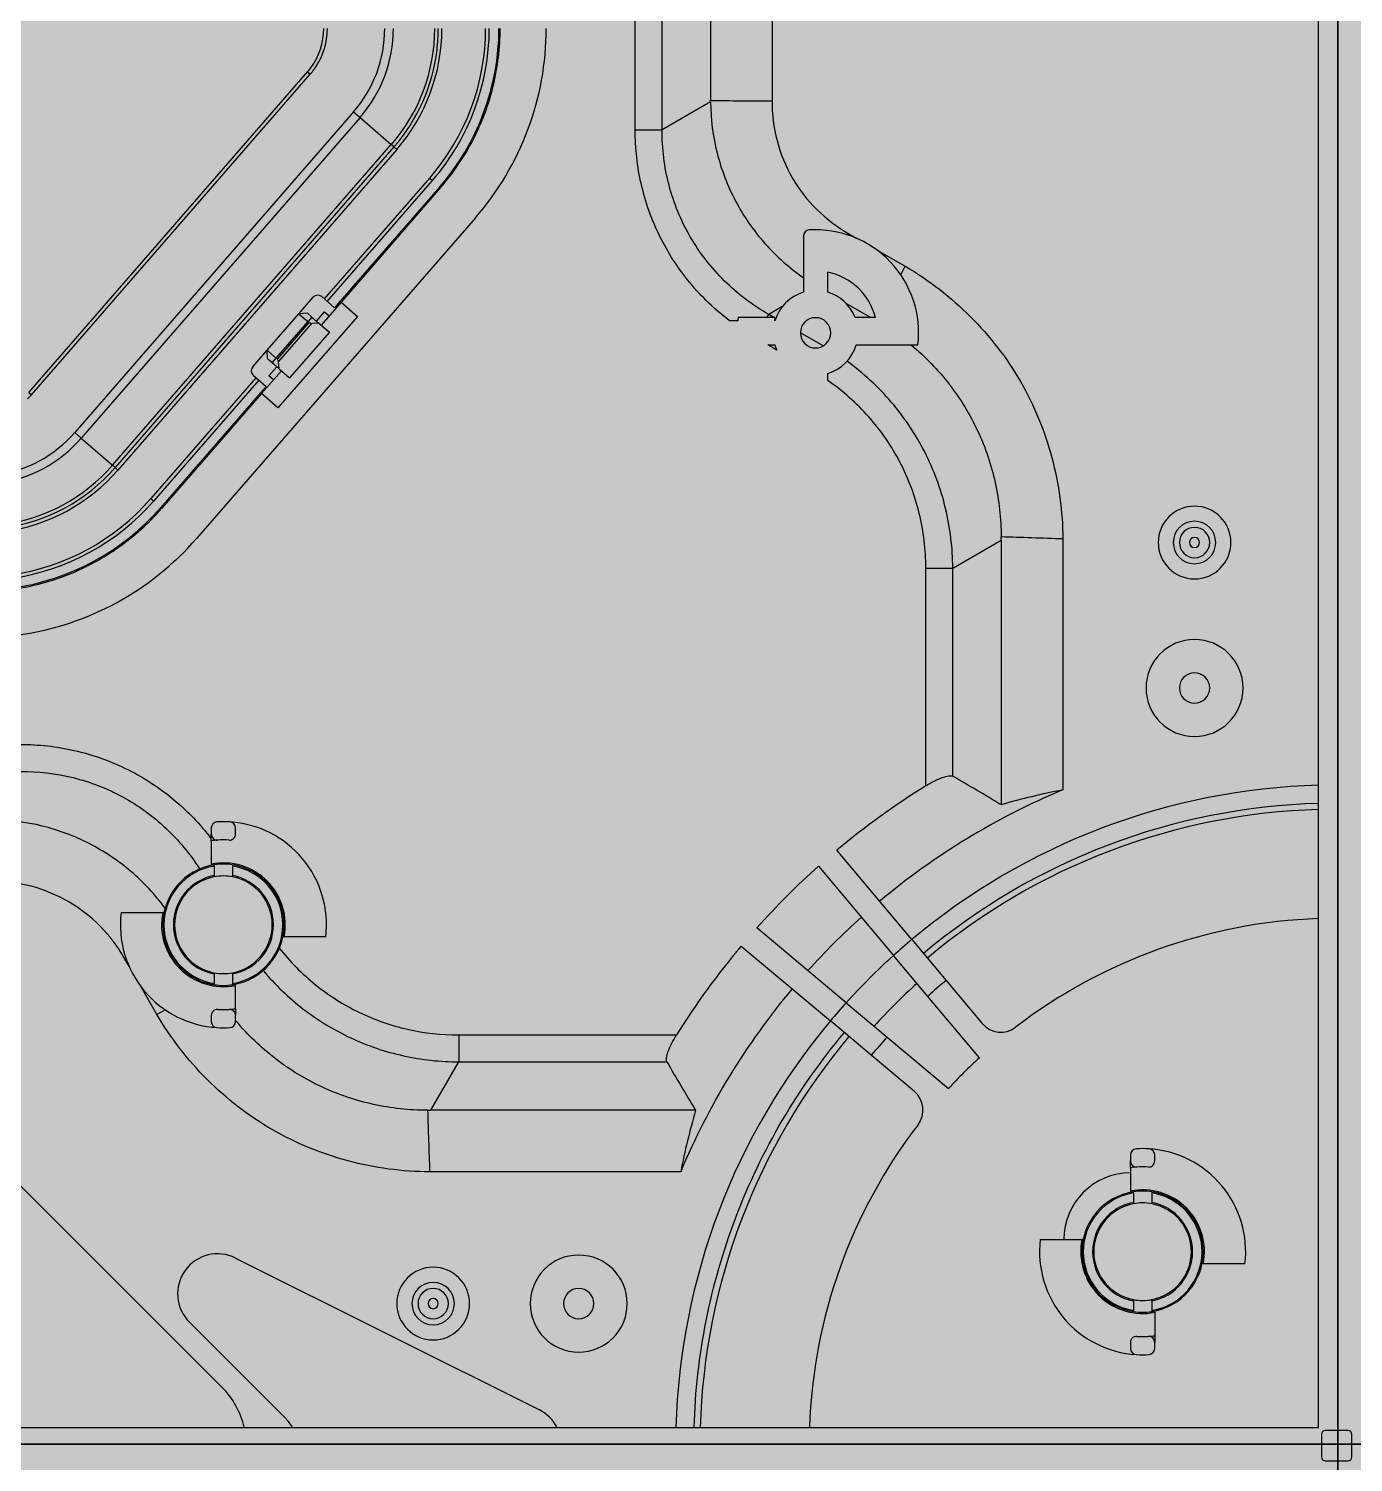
# Model space of a CAD drawing. Header units: millimetres. Extents: x -1070 to 42146, y 1440 to 12921.
# Drawn here: x 802.7 to 911.9, y 3270.2 to 3388.4 of the extents above; entities that cross this region are included whole.
import ezdxf

# ---------------------------------------------------------------- set-up
doc = ezdxf.new("R2010")
doc.units = ezdxf.units.MM
doc.layers.add('n', color=7, linetype='Continuous')

msp = doc.modelspace()

# ---------------------------------------------------------------- hatches: boundary and pattern name
at = {"lineweight": -3}
h = msp.add_hatch(color=256, dxfattribs=at)
h.dxf.hatch_style = 1
h.paths.add_polyline_path([(660.622, 3521.681), (660.622, 3271.661), (910.622, 3271.661), (910.622, 3521.681)])
h = msp.add_hatch(color=256, dxfattribs=at)
h.dxf.hatch_style = 1
h.paths.add_polyline_path([(910.622, 3521.681), (910.622, 3271.661), (1160.622, 3271.661), (1160.622, 3521.681)])
h = msp.add_hatch(color=256, dxfattribs=at)
h.dxf.hatch_style = 1
h.paths.add_polyline_path([(660.622, 3271.681), (660.622, 3021.661), (910.622, 3021.661), (910.622, 3271.681)])
h = msp.add_hatch(color=256, dxfattribs=at)
h.dxf.hatch_style = 1
h.paths.add_polyline_path([(910.622, 3271.681), (910.622, 3021.661), (1160.622, 3021.661), (1160.622, 3271.681)])

# ---------------------------------------------------------------- linework, layer by layer
at = {"color": 1, "lineweight": -3}
for p, q in [((910.622, 3271.661), (910.622, 3521.681)), ((910.622, 3521.681), (910.622, 3271.661)), ((910.622, 3521.661), (910.622, 2771.641)), ((660.622, 3271.681), (910.622, 3271.681)), ((660.622, 3271.661), (1160.622, 3271.661)), ((910.622, 3271.661), (660.622, 3271.661)), ((910.622, 3271.681), (1160.622, 3271.681)), ((910.622, 3021.661), (910.622, 3271.681)), ((910.622, 3271.681), (910.622, 3021.661)), ((1160.622, 3271.661), (910.622, 3271.661))]:
    msp.add_line(p, q, dxfattribs=at)
at = {"layer": 'n', "color": 7, "linetype": 'Continuous', "lineweight": -3, "true_color": 0xffffff}
for p, q in [((852.676, 3380.08), (852.676, 3413.001)), ((854.898, 3380.08), (854.898, 3413.001)), ((858.891, 3410.579), (858.891, 3382.502)), ((863.962, 3410.61), (863.964, 3382.477)), ((909.022, 3273.041), (909.022, 3408.334)), ((802.667, 3358.419), (825.658, 3384.868)), ((825.658, 3384.868), (825.885, 3384.671)), ((802.894, 3358.222), (825.885, 3384.671)), ((858.892, 3382.386), (854.898, 3380.08)), ((858.892, 3382.386), (858.891, 3382.502)), ((829.459, 3381.564), (806.468, 3355.115)), ((829.459, 3381.564), (829.993, 3381.1)), ((829.993, 3381.1), (807.001, 3354.651)), ((829.993, 3381.1), (832.569, 3378.86)), ((852.676, 3380.08), (854.898, 3380.08)), ((809.578, 3352.411), (832.569, 3378.86)), ((832.79, 3378.668), (832.569, 3378.86)), ((832.79, 3378.668), (809.799, 3352.219)), ((833.017, 3378.471), (810.026, 3352.022)), ((833.017, 3378.471), (832.79, 3378.668)), ((827.059, 3366.13), (835.734, 3376.109)), ((827.286, 3365.933), (835.96, 3375.912)), ((836.564, 3375.388), (828.349, 3365.937)), ((836.639, 3375.322), (828.424, 3365.871)), ((835.734, 3376.109), (835.96, 3375.912)), ((839.507, 3372.829), (816.516, 3346.38)), ((866.553, 3371.322), (866.553, 3366.692)), ((870.229, 3371.405), (870.291, 3371.51)), ((870.291, 3371.51), (870.965, 3371.123)), ((872.589, 3370.185), (874.947, 3368.824)), ((868.553, 3366.692), (868.553, 3368.339)), ((874.576, 3368.126), (874.947, 3368.824)), ((825.275, 3365.297), (826.127, 3366.278)), ((828.424, 3365.871), (826.784, 3363.984)), ((827.889, 3365.409), (826.833, 3366.327)), ((828.349, 3365.937), (827.889, 3365.409)), ((828.424, 3365.871), (829.783, 3364.69)), ((870.042, 3365.798), (872.104, 3364.608)), ((822.322, 3361.9), (824.947, 3364.919)), ((829.783, 3364.69), (823.222, 3357.143)), ((824.947, 3364.919), (825.275, 3365.297)), ((825.652, 3364.969), (824.947, 3364.919)), ((824.947, 3364.919), (825.506, 3364.433)), ((825.652, 3364.969), (826.029, 3364.64)), ((826.029, 3364.64), (825.701, 3364.263)), ((826.029, 3364.64), (826.595, 3364.148)), ((826.407, 3364.312), (827.063, 3365.067)), ((827.063, 3365.067), (827.44, 3364.739)), ((864.199, 3364.608), (861.178, 3364.608)), ((863.545, 3364.608), (863.688, 3364.856)), ((864.798, 3365.497), (863.688, 3364.856)), ((864.117, 3364.608), (863.688, 3364.856)), ((864.199, 3364.338), (864.199, 3364.608)), ((872.492, 3364.608), (870.814, 3364.608)), ((823.077, 3361.244), (825.701, 3364.263)), ((823.172, 3361.162), (825.796, 3364.181)), ((823.274, 3360.956), (826.014, 3364.108)), ((827.463, 3363.394), (824.183, 3359.62)), ((825.506, 3364.433), (825.701, 3364.263)), ((825.701, 3364.263), (825.796, 3364.181)), ((826.595, 3364.148), (826.014, 3364.108)), ((826.595, 3364.148), (827.463, 3363.394)), ((861.13, 3364.338), (860.462, 3364.338)), ((863.606, 3362.338), (864.199, 3362.338)), ((864.361, 3361.902), (863.606, 3362.338)), ((868.185, 3362.259), (866.303, 3363.346)), ((870.907, 3362.338), (875.994, 3362.338)), ((821.141, 3360.542), (821.994, 3361.523)), ((821.994, 3361.523), (822.322, 3361.9)), ((822.372, 3361.195), (822.322, 3361.9)), ((822.978, 3361.33), (822.322, 3361.9)), ((822.749, 3360.867), (822.372, 3361.195)), ((822.749, 3360.867), (823.077, 3361.244)), ((823.077, 3361.244), (822.978, 3361.33)), ((823.172, 3361.162), (823.077, 3361.244)), ((823.504, 3360.211), (821.864, 3358.324)), ((822.47, 3359.784), (823.126, 3360.539)), ((823.315, 3360.375), (822.749, 3360.867)), ((823.315, 3360.375), (823.274, 3360.956)), ((823.315, 3360.375), (824.183, 3359.62)), ((868.553, 3359.407), (868.553, 3359.984)), ((821.417, 3359.64), (812.742, 3349.661)), ((821.644, 3359.443), (812.969, 3349.464)), ((821.191, 3359.836), (822.247, 3358.918)), ((822.247, 3358.918), (821.788, 3358.39)), ((822.848, 3359.456), (822.47, 3359.784)), ((802.667, 3358.419), (802.894, 3358.222)), ((821.788, 3358.39), (813.573, 3348.939)), ((821.864, 3358.324), (813.648, 3348.873)), ((823.222, 3357.143), (821.864, 3358.324)), ((806.468, 3355.115), (807.001, 3354.651)), ((807.001, 3354.651), (809.578, 3352.411)), ((809.799, 3352.219), (809.578, 3352.411)), ((810.026, 3352.022), (809.799, 3352.219)), ((812.969, 3349.464), (812.742, 3349.661)), ((878.867, 3343.935), (882.86, 3346.24)), ((882.86, 3346.24), (882.86, 3324.402)), ((887.941, 3346.335), (887.933, 3325.632)), ((876.645, 3343.935), (878.867, 3343.935)), ((876.645, 3325.971), (876.645, 3343.935)), ((878.867, 3326.767), (878.867, 3343.935)), ((817.725, 3322.494), (817.725, 3321.993)), ((819.725, 3321.993), (819.725, 3322.494)), ((817.725, 3321.438), (817.725, 3321.993)), ((817.725, 3321.438), (817.725, 3319.51)), ((875.49, 3313.29), (869.311, 3320.653)), ((817.725, 3319.51), (817.725, 3319.408)), ((817.975, 3319.352), (817.975, 3319.453)), ((817.975, 3319.352), (817.975, 3318.566)), ((817.975, 3318.566), (817.975, 3318.464)), ((819.475, 3319.453), (819.475, 3319.352)), ((819.475, 3319.352), (819.475, 3318.566)), ((819.475, 3318.464), (819.475, 3318.566)), ((819.725, 3319.408), (819.725, 3319.51)), ((867.799, 3319.344), (873.981, 3311.976)), ((810.284, 3315.509), (813.724, 3315.509)), ((813.827, 3315.509), (813.724, 3315.509)), ((823.726, 3315.509), (823.623, 3315.509)), ((870.086, 3308.081), (862.719, 3314.263)), ((813.724, 3313.509), (813.827, 3313.509)), ((823.623, 3313.509), (823.726, 3313.509)), ((827.166, 3313.509), (823.726, 3313.509)), ((861.409, 3312.751), (868.772, 3306.573)), ((875.49, 3313.29), (878.318, 3309.92)), ((810.94, 3311.097), (810.554, 3311.766)), ((810.659, 3311.828), (810.555, 3311.766)), ((876.811, 3308.603), (873.981, 3311.976)), ((817.975, 3310.555), (817.975, 3310.453)), ((817.975, 3310.453), (817.975, 3309.667)), ((819.475, 3310.453), (819.475, 3310.555)), ((819.475, 3310.453), (819.475, 3309.667)), ((813.233, 3307.108), (811.877, 3309.474)), ((817.725, 3309.611), (817.725, 3309.508)), ((817.975, 3309.566), (817.975, 3309.667)), ((819.475, 3309.667), (819.475, 3309.566)), ((819.725, 3309.508), (819.725, 3309.611)), ((819.725, 3307.581), (819.725, 3309.508)), ((878.318, 3309.92), (881.303, 3306.362)), ((870.086, 3308.081), (873.459, 3305.251)), ((881.058, 3303.543), (876.811, 3308.603)), ((813.939, 3307.484), (813.236, 3307.109)), ((817.725, 3307.026), (817.725, 3306.525)), ((819.725, 3307.581), (819.725, 3307.026)), ((819.725, 3306.525), (819.725, 3307.026)), ((819.774, 3306.567), (819.761, 3306.582)), ((872.143, 3303.744), (868.772, 3306.573)), ((790.33, 3304.633), (818.614, 3276.349)), ((838.128, 3305.417), (838.128, 3303.196)), ((838.128, 3305.417), (856.091, 3305.417)), ((873.459, 3305.251), (878.519, 3301.005)), ((835.822, 3299.203), (838.128, 3303.196)), ((838.128, 3303.196), (855.295, 3303.196)), ((875.7, 3300.759), (872.143, 3303.744)), ((857.66, 3299.203), (835.822, 3299.203)), ((893.522, 3295.525), (893.522, 3295.024)), ((893.522, 3294.469), (893.522, 3295.024)), ((895.522, 3295.024), (895.522, 3295.525)), ((856.43, 3294.13), (835.731, 3294.13)), ((893.522, 3294.469), (893.522, 3292.542)), ((893.522, 3292.542), (893.522, 3292.439)), ((893.772, 3292.383), (893.772, 3292.484)), ((895.272, 3292.484), (895.272, 3292.383)), ((895.522, 3292.439), (895.522, 3292.542)), ((893.772, 3292.383), (893.772, 3291.597)), ((893.772, 3291.597), (893.772, 3291.495)), ((895.272, 3292.383), (895.272, 3291.597)), ((895.272, 3291.495), (895.272, 3291.597)), ((886.081, 3288.541), (889.521, 3288.541)), ((889.624, 3288.541), (889.521, 3288.541)), ((819.728, 3287.017), (844.777, 3274.492)), ((889.521, 3286.541), (889.624, 3286.541)), ((902.963, 3286.541), (899.523, 3286.541)), ((893.772, 3283.586), (893.772, 3283.484)), ((893.772, 3283.484), (893.772, 3282.698)), ((895.272, 3283.484), (895.272, 3283.586)), ((895.272, 3283.484), (895.272, 3282.698)), ((893.772, 3282.597), (893.772, 3282.698)), ((895.272, 3282.698), (895.272, 3282.597)), ((895.522, 3282.54), (895.522, 3280.613)), ((823.847, 3273.803), (815.918, 3281.732)), ((895.522, 3280.613), (895.522, 3280.057)), ((893.522, 3280.057), (893.522, 3279.556)), ((895.522, 3279.556), (895.522, 3280.057)), ((773.729, 3273.041), (909.022, 3273.041)), ((909.272, 3272.491), (909.272, 3270.591)), ((911.472, 3272.791), (909.572, 3272.791)), ((911.772, 3270.591), (911.772, 3272.491)), ((909.572, 3270.291), (911.472, 3270.291))]:
    msp.add_line(p, q, dxfattribs=at)
for centre, radius, start, end in [((821.545, 3388.443), 5.45, 323.58705, 0), ((821.545, 3388.443), 5.75, 355.39694, 0), ((821.545, 3388.443), 10.486, 319, 0), ((821.545, 3388.443), 11.193, 319, 0), ((821.545, 3388.443), 14.607, 319, 0), ((821.545, 3388.443), 15.2, 319, 0), ((821.545, 3388.443), 18.8, 319, 0), ((821.545, 3388.443), 19.1, 319, 0), ((821.545, 3388.443), 14.9, 353.16667, 0), ((821.545, 3388.443), 19.9, 319, 0), ((821.545, 3388.443), 23.8, 319, 0), ((821.545, 3388.443), 20, 346.33228, 0), ((821.545, 3388.443), 5.75, 323.60306, 355.39694), ((821.545, 3388.443), 14.9, 319, 353.16667), ((821.545, 3388.443), 5.45, 319, 323.58705), ((821.545, 3388.443), 5.75, 319, 323.60306), ((821.545, 3388.443), 20, 332.6625, 346.33228), ((865.492, 4199.135), 816.659, 269.536874, 269.892782), ((821.545, 3388.443), 20, 319, 332.6625), ((867.053, 3371.322), 0.5, 93.58332, 180), ((867.553, 3363.338), 8.5, 353.24367, 93.58332), ((867.553, 3363.338), 5.1, 14.41951, 78.69227), ((826.505, 3365.95), 0.5, 49, 139), ((867.553, 3363.338), 3.5, 106.60155, 163.39845), ((867.553, 3363.338), 3.5, 21.27577, 73.39845), ((867.553, 3363.338), 6.5, 168.73281, 171.15012), ((867.553, 3363.338), 1.25, 0, 180), ((867.553, 3363.338), 3.5, 196.60155, 204.22159), ((867.553, 3363.338), 1.25, 180, 0), ((867.553, 3363.338), 3.5, 286.60155, 343.39845), ((821.519, 3360.214), 0.5, 139, 229), ((798.554, 3361.995), 5.75, 314.39694, 319), ((798.554, 3361.995), 10.486, 278, 319), ((798.554, 3361.995), 11.193, 278, 319), ((798.554, 3361.995), 14.607, 278, 319), ((798.554, 3361.995), 14.9, 278, 319), ((798.554, 3361.995), 15.2, 278, 319), ((798.554, 3361.995), 18.8, 278, 319), ((798.554, 3361.995), 19.1, 278, 319), ((798.554, 3361.995), 19.9, 278, 319), ((798.554, 3361.995), 20, 305.33233, 319), ((898.803, 3346.041), 3, 0, 180), ((898.803, 3346.041), 1.75, 0, 180), ((898.803, 3346.041), 1.25, 0, 180), ((798.554, 3361.995), 23.8, 278, 319), ((798.554, 3361.995), 20, 291.66271, 305.33233), ((844.586, 2114.958), 1232.14, 87.983684, 88.220057), ((898.803, 3346.041), 3, 180, 0), ((898.803, 3346.041), 1.75, 180, 0), ((898.803, 3346.041), 1.25, 180, 0), ((898.803, 3346.041), 0.418, 0, 180), ((898.803, 3346.041), 0.418, 180, 0), ((798.554, 3361.995), 20, 278, 291.66271), ((898.803, 3334.041), 4, 0, 180), ((898.803, 3334.041), 1.25, 0, 180), ((898.803, 3334.041), 4, 180, 0), ((898.803, 3334.041), 1.25, 180, 0), ((758.581, 3119.066), 240.017, 58.81582, 59.92365), ((910.522, 3271.541), 64.112, 121.89737, 130), ((910.522, 3271.541), 58.619, 112.66571, 130), ((910.522, 3271.541), 54.5, 91.57715, 130), ((910.522, 3271.541), 53, 91.6218, 130), ((910.522, 3271.541), 52.5, 91.63725, 129.99996), ((818.225, 3322.494), 0.5, 93.58332, 180), ((818.725, 3314.509), 8.5, 86.41668, 93.58332), ((818.725, 3314.509), 8.5, 353.24367, 86.41668), ((819.225, 3322.494), 0.5, 0, 86.41668), ((801.98, 3309.634), 19.777, 37.23614, 38.11343), ((818.225, 3321.993), 0.5, 180, 273.82255), ((818.725, 3314.509), 7, 93.82255, 98.21321), ((818.725, 3314.509), 7, 86.17745, 93.82255), ((819.225, 3321.993), 0.5, 266.17745, 0), ((818.725, 3314.509), 5, 98.62693, 180), ((818.725, 3314.509), 4.9, 98.80437, 261.19563), ((818.725, 3314.509), 4.125, 100.47568, 259.52432), ((818.725, 3314.509), 4.025, 100.739, 180), ((818.725, 3314.509), 5.1, 348.69227, 101.30773), ((818.725, 3314.509), 5, 81.37307, 98.62693), ((818.725, 3314.509), 4.025, 79.261, 100.739), ((818.725, 3314.509), 5, 0, 81.37307), ((818.725, 3314.509), 4.9, 278.80437, 81.19563), ((818.725, 3314.509), 4.125, 280.47568, 79.52432), ((818.725, 3314.509), 4.025, 0, 79.261), ((910.522, 3271.541), 64.112, 131.78766, 138.21234), ((818.725, 3314.509), 8.5, 173.24367, 266.41668), ((818.725, 3314.509), 5.1, 168.69227, 281.30773), ((910.522, 3271.541), 58.619, 131.95524, 138.04476), ((910.522, 3271.541), 43.5, 91.97611, 127.48069), ((818.725, 3314.509), 5, 180, 261.37307), ((818.725, 3314.509), 4.025, 180, 259.261), ((818.725, 3314.509), 4.025, 280.739, 0), ((818.725, 3314.509), 5, 278.62693, 0), ((910.522, 3271.541), 64.112, 140, 148.10263), ((910.522, 3271.541), 54.5, 130, 132.10307), ((910.522, 3271.541), 54.5, 132.10307, 137.89693), ((818.725, 3314.509), 4.025, 259.261, 280.739), ((830.72, 3317.29), 15.154, 210.37031, 210.88952), ((818.725, 3314.509), 5, 261.37307, 278.62693), ((910.522, 3271.541), 58.619, 140, 157.33429), ((910.522, 3271.541), 51.5, 132.22564, 137.77436), ((910.522, 3271.541), 50.1, 130, 132.28786), ((910.522, 3271.541), 54.5, 137.89693, 140), ((818.225, 3307.026), 0.5, 86.17745, 180), ((818.725, 3314.509), 7, 266.17745, 273.82255), ((818.725, 3314.509), 7, 273.82255, 278.21321), ((819.225, 3307.026), 0.5, 0, 93.82255), ((835.438, 3319.64), 20.403, 219.63285, 219.79332), ((818.225, 3306.525), 0.5, 180, 266.41668), ((818.725, 3314.509), 8.5, 266.41668, 273.58332), ((819.225, 3306.525), 0.5, 273.58332, 0), ((910.522, 3271.541), 54.5, 140, 178.42285), ((882.835, 3307.648), 2, 220, 307.48069), ((910.522, 3271.541), 52.5, 140.00005, 178.36275), ((910.522, 3271.541), 50.1, 137.71214, 140), ((1062.996, 3423.481), 240.017, 210.07635, 211.18418), ((910.522, 3271.541), 43.5, 132.63522, 137.36478), ((874.415, 3299.227), 2, 322.51931, 50), ((2026.227, 3336.983), 1191.267, 181.817334, 182.061557), ((910.522, 3271.541), 43.5, 142.51931, 178.02389), ((894.022, 3295.525), 0.5, 93.58332, 180), ((894.522, 3287.541), 8.5, 86.41668, 93.58332), ((894.522, 3287.541), 8.5, 353.24367, 86.41668), ((895.022, 3295.525), 0.5, 0, 86.41668), ((894.022, 3295.024), 0.5, 180, 273.82255), ((895.022, 3295.024), 0.5, 266.17745, 0), ((893.522, 3288.541), 5.5, 90, 180), ((894.522, 3287.541), 7, 93.82255, 98.21321), ((894.522, 3287.541), 7, 86.17745, 93.82255), ((894.522, 3287.541), 5, 98.62693, 180), ((894.522, 3287.541), 5.1, 348.69227, 101.30773), ((894.522, 3287.541), 5, 81.37307, 98.62693), ((894.522, 3287.541), 5, 0, 81.37307), ((894.522, 3287.541), 4.9, 98.80437, 261.19563), ((894.522, 3287.541), 4.125, 100.47568, 259.52432), ((894.522, 3287.541), 4.025, 100.739, 180), ((894.522, 3287.541), 4.025, 79.261, 100.739), ((894.522, 3287.541), 4.9, 278.80437, 81.19563), ((894.522, 3287.541), 4.125, 280.47568, 79.52432), ((894.522, 3287.541), 4.025, 0, 79.261), ((893.522, 3288.541), 5.5, 17.29719, 21.35164), ((894.522, 3287.541), 8.5, 173.24367, 266.41668), ((894.522, 3287.541), 5.1, 168.69227, 281.30773), ((818.252, 3284.065), 3.3, 63.43495, 225), ((848.022, 3283.259), 4, 0, 180), ((894.522, 3287.541), 5, 180, 261.37307), ((894.522, 3287.541), 4.025, 180, 259.261), ((894.522, 3287.541), 4.025, 280.739, 0), ((894.522, 3287.541), 5, 278.62693, 0), ((836.022, 3283.259), 3, 0, 180), ((836.022, 3283.259), 1.75, 0, 180), ((836.022, 3283.259), 1.25, 0, 180), ((848.022, 3283.259), 1.25, 0, 180), ((836.022, 3283.259), 3, 180, 0), ((836.022, 3283.259), 1.75, 180, 0), ((836.022, 3283.259), 1.25, 180, 0), ((836.022, 3283.259), 0.418, 0, 180), ((836.022, 3283.259), 0.418, 180, 0), ((848.022, 3283.259), 4, 180, 0), ((848.022, 3283.259), 1.25, 180, 0), ((893.522, 3288.541), 5.5, 248.64836, 252.7264), ((894.522, 3287.541), 4.025, 259.261, 280.739), ((894.522, 3287.541), 5, 261.37307, 278.62693), ((894.522, 3287.541), 7, 273.82255, 278.21321), ((894.022, 3280.057), 0.5, 86.17745, 180), ((894.022, 3279.556), 0.5, 180, 266.41668), ((894.522, 3287.541), 7, 266.17745, 273.82255), ((895.022, 3280.057), 0.5, 0, 93.82255), ((895.022, 3279.556), 0.5, 273.58332, 0), ((894.522, 3287.541), 8.5, 266.41668, 273.58332), ((813.806, 3271.541), 6.8, 12.74359, 45), ((821.584, 3271.541), 3.2, 27.95319, 45), ((843.301, 3271.541), 3.3, 27.03569, 63.43495), ((909.572, 3272.491), 0.3, 90, 180), ((911.472, 3272.491), 0.3, 0, 90), ((909.572, 3270.591), 0.3, 180, 270), ((911.472, 3270.591), 0.3, 270, 0)]:
    msp.add_arc(centre, radius, start, end, dxfattribs=at)
for centre, major_axis, ratio, start_param, end_param in [((825.993, 3364.407), (0.197, 0.226), 1, -3.1415927, -2.3561945), ((822.975, 3360.935), (0.226, -0.197), 1, 0.7853982, 1.5707963), ((854.449, 3341.995), (27.513, 9.608), 0.7373697, -0.2520176, -0.2400649), ((898.934, 3271.541), (56.357, 0), 0.9786351, 1.7672743, 1.8600416), ((840.067, 3327.613), (9.608, 27.513), 0.7373697, -2.9015277, -2.889575), ((910.522, 3283.128), (0, 56.357), 0.9786351, 1.2815511, 1.3743184)]:
    msp.add_ellipse(centre, major_axis=major_axis, ratio=ratio, start_param=start_param, end_param=end_param, dxfattribs=at)
for points, knots in [([(858.892, 3382.386), (858.907, 3380.97), (859.27, 3378.129), (860.81, 3374.127), (863.248, 3370.598), (865.39, 3368.697), (866.553, 3367.887)], [0, 0, 0, 0, 0.2499445, 0.4999748, 0.7500207, 1, 1, 1, 1]), ([(863.964, 3382.477), (863.958, 3381.374), (864.239, 3379.156), (865.502, 3376.056), (867.554, 3373.411), (869.333, 3372.057), (870.291, 3371.51)], [0, 0, 0, 0, 0.2500031, 0.4999967, 0.74999, 1, 1, 1, 1]), ([(860.462, 3364.338), (859.257, 3365.253), (857.048, 3367.369), (854.558, 3371.214), (853.019, 3375.528), (852.676, 3378.567), (852.676, 3380.08)], [0, 0, 0, 0, 0.2499948, 0.4999914, 0.7499933, 1, 1, 1, 1]), ([(863.688, 3364.856), (862.358, 3365.615), (859.881, 3367.487), (857.039, 3371.167), (855.273, 3375.467), (854.891, 3378.548), (854.898, 3380.08)], [0, 0, 0, 0, 0.2499942, 0.4999973, 0.7500018, 1, 1, 1, 1]), ([(874.947, 3368.824), (875.925, 3368.254), (877.811, 3366.987), (881.203, 3363.984), (884.73, 3359.476), (887.297, 3353.124), (887.934, 3348.594), (887.941, 3346.335)], [0, 0, 0, 0, 0.1251977, 0.2503953, 0.500259, 0.7501206, 1, 1, 1, 1]), ([(875.436, 3362.338), (876.593, 3361.379), (878.702, 3359.198), (881.066, 3355.32), (882.531, 3351.02), (882.853, 3348.005), (882.858, 3346.503)], [0, 0, 0, 0, 0.2500029, 0.5000456, 0.750057, 1, 1, 1, 1]), ([(878.867, 3343.935), (878.86, 3345.588), (878.463, 3348.905), (876.729, 3353.598), (873.944, 3357.755), (871.486, 3360.019), (870.149, 3360.99)], [0, 0, 0, 0, 0.2499964, 0.4999983, 0.7499999, 1, 1, 1, 1]), ([(876.645, 3343.935), (876.645, 3345.445), (876.286, 3348.477), (874.676, 3352.758), (872.082, 3356.524), (869.794, 3358.548), (868.553, 3359.407)], [0, 0, 0, 0, 0.250005, 0.5000051, 0.7500038, 1, 1, 1, 1]), ([(801.982, 3329.386), (803.471, 3329.386), (806.459, 3329.055), (810.708, 3327.566), (814.512, 3325.155), (816.621, 3323.011), (817.54, 3321.84)], [0, 0, 0, 0, 0.2499922, 0.4999896, 0.7499715, 1, 1, 1, 1]), ([(801.982, 3327.164), (803.442, 3327.171), (806.379, 3326.825), (810.506, 3325.22), (814.094, 3322.624), (815.977, 3320.343), (816.762, 3319.111)], [0, 0, 0, 0, 0.2499585, 0.4999567, 0.7499091, 1, 1, 1, 1]), ([(876.645, 3325.971), (876.867, 3326.11), (877.304, 3326.359), (877.933, 3326.643), (878.411, 3326.792), (878.711, 3326.813), (878.826, 3326.79), (878.867, 3326.767)], [0, 0, 0, 0, 0.3257634, 0.6252315, 0.8595369, 0.9417861, 1, 1, 1, 1]), ([(813.921, 3315.865), (813.105, 3316.979), (811.208, 3319.025), (807.735, 3321.347), (803.823, 3322.811), (801.056, 3323.155), (799.676, 3323.17)], [0, 0, 0, 0, 0.2500334, 0.5000548, 0.7500753, 1, 1, 1, 1]), ([(810.554, 3311.766), (810.008, 3312.724), (808.655, 3314.504), (806.011, 3316.557), (802.911, 3317.822), (800.694, 3318.106), (799.591, 3318.1)], [0, 0, 0, 0, 0.2500023, 0.4999957, 0.7499892, 1, 1, 1, 1]), ([(823.334, 3312.589), (824.209, 3311.475), (826.214, 3309.438), (829.832, 3307.147), (833.872, 3305.732), (836.712, 3305.417), (838.128, 3305.417)], [0, 0, 0, 0, 0.2500864, 0.5000302, 0.7500299, 1, 1, 1, 1]), ([(821.997, 3310.73), (822.981, 3309.56), (825.208, 3307.424), (829.159, 3305.027), (833.534, 3303.541), (836.599, 3303.202), (838.128, 3303.196)], [0, 0, 0, 0, 0.250099, 0.5000387, 0.7500427, 1, 1, 1, 1]), ([(835.731, 3294.13), (834.599, 3294.133), (832.332, 3294.286), (827.893, 3295.191), (822.585, 3297.333), (817.187, 3301.552), (814.37, 3305.156), (813.233, 3307.108)], [0, 0, 0, 0, 0.1251972, 0.2503944, 0.5002558, 0.7501188, 1, 1, 1, 1]), ([(835.559, 3299.205), (834.063, 3299.209), (831.062, 3299.528), (826.778, 3300.981), (822.911, 3303.326), (820.732, 3305.419), (819.774, 3306.567)], [0, 0, 0, 0, 0.249942, 0.4999523, 0.7499939, 1, 1, 1, 1]), ([(857.543, 3273.041), (857.626, 3275.994), (858.291, 3281.899), (860.746, 3290.459), (864.598, 3298.489), (868.022, 3303.345), (869.921, 3305.608)], [0, 0, 0, 0, 0.2499461, 0.4999923, 0.7500497, 1, 1, 1, 1]), ([(855.295, 3303.196), (855.272, 3303.236), (855.25, 3303.351), (855.27, 3303.652), (855.419, 3304.129), (855.703, 3304.758), (855.953, 3305.195), (856.091, 3305.417)], [0, 0, 0, 0, 0.0582128, 0.1404601, 0.3747662, 0.6742354, 1, 1, 1, 1])]:
    msp.add_open_spline(points, degree=3, knots=knots, dxfattribs=at)

doc.saveas('drawing.dxf')
